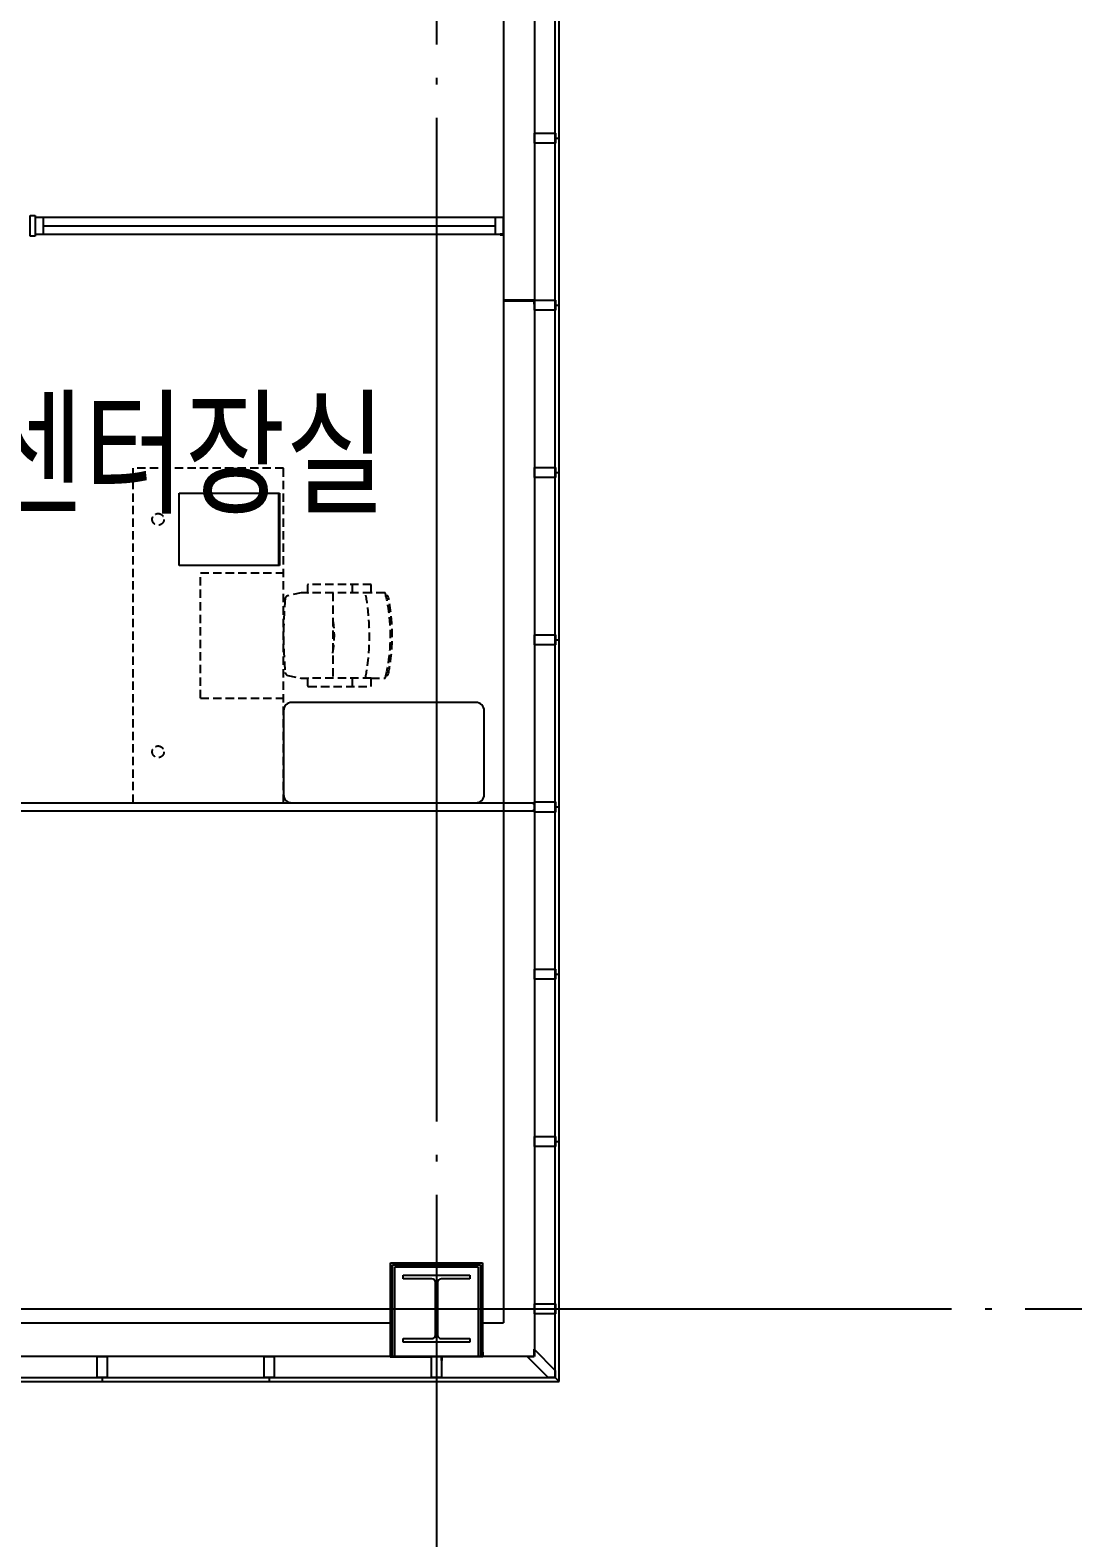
# Model space of a CAD drawing. Header units: millimetres. Extents: x -168200 to 672800, y -7409 to 118800.
# Drawn here: x 278270 to 284505, y 41530 to 50545 of the extents above; entities that cross this region are included whole.
import ezdxf
from ezdxf.enums import TextEntityAlignment as Align

# ---------------------------------------------------------------- set-up
doc = ezdxf.new("R2010")
doc.units = ezdxf.units.MM
doc.header["$LTSCALE"] = 200
for name, pattern in [('CEN-GAUN', [32.2, 30, -1, 0.2, -1]), ('HIDDEN', [0.375, 0.25, -0.125]), ('HIDDENX2', [0.75, 0.5, -0.25])]:
    doc.linetypes.add(name, pattern=pattern)
for name, color, linetype in [('1 BA', 9, 'Continuous'), ('1 CEN', 15, 'CEN-GAUN'), ('1 FUR', 8, 'HIDDEN'), ('1 RM', 8, 'Continuous')]:
    doc.layers.add(name, color=color, linetype=linetype)
doc.styles.add('스타일1', font='malgun.ttf')

msp = doc.modelspace()

# ---------------------------------------------------------------- linework, layer by layer
at = {"layer": '1 BA'}
for p, q in [((281100, 62930), (281100, 42815)), ((281285, 49870), (281285, 49930)), ((281285, 49930), (281411, 49930)), ((281411, 49870), (281285, 49870)), ((281411, 49930), (281411, 49870)), ((281411, 49900), (281435, 49900)), ((278270, 49437.5), (278300, 49437.5)), ((278270, 49312.5), (278270, 49437.5)), ((278300, 49437.5), (278300, 49312.5)), ((278300, 49425), (278300, 49325)), ((281100, 49425), (278300, 49425)), ((278300, 49425), (278300, 49325)), ((278350, 49425), (278300, 49425)), ((278350, 49325), (278350, 49425)), ((281050, 49425), (281050, 49325)), ((281100, 49425), (281050, 49425)), ((281100, 49325), (281100, 49425)), ((281100, 49325), (281100, 49425)), ((278300, 49312.5), (278270, 49312.5)), ((278300, 49325), (281100, 49325)), ((278300, 49325), (278350, 49325)), ((278350, 49375), (281050, 49375)), ((281050, 49325), (281100, 49325)), ((281080, 49325), (281080, 49322)), ((281103, 49325), (281080, 49325)), ((281080, 49325), (281080, 49325)), ((281080, 49322), (281100, 49322)), ((281100, 49322), (281100, 48927)), ((281103, 48930), (281103, 49325)), ((281100, 48927), (281282, 48927)), ((281285, 48930), (281103, 48930)), ((281282, 48927), (281282, 48907)), ((281282, 48907), (281285, 48907)), ((281285, 48870), (281285, 48930)), ((281285, 48930), (281411, 48930)), ((281285, 48907), (281285, 48930)), ((281411, 48870), (281285, 48870)), ((281411, 48930), (281411, 48870)), ((281411, 48900), (281435, 48900)), ((281285, 47870), (281285, 47930)), ((281285, 47930), (281411, 47930)), ((281411, 47870), (281285, 47870)), ((281411, 47930), (281411, 47870)), ((281411, 47900), (281435, 47900)), ((281285, 46870), (281285, 46930)), ((281285, 46930), (281411, 46930)), ((281411, 46930), (281411, 46870)), ((281411, 46900), (281435, 46900)), ((281411, 46870), (281285, 46870)), ((270300, 45925), (281284.4, 45925)), ((281284.4, 45925), (281284.4, 45875)), ((281285, 45870), (281285, 45930)), ((281285, 45930), (281411, 45930)), ((281411, 45930), (281411, 45870)), ((281411, 45900), (281435, 45900)), ((281284.4, 45875), (270300, 45875)), ((281411, 45870), (281285, 45870)), ((281285, 44870), (281285, 44930)), ((281285, 44930), (281411, 44930)), ((281411, 44930), (281411, 44870)), ((281411, 44900), (281435, 44900)), ((281411, 44870), (281285, 44870)), ((281285, 43870), (281285, 43930)), ((281285, 43930), (281411, 43930)), ((281411, 43930), (281411, 43870)), ((281411, 43870), (281285, 43870)), ((281411, 43900), (281435, 43900)), ((280425, 42615), (280425, 43175)), ((280425, 43175), (280975, 43175)), ((280437.5, 42615), (280437.5, 43162.5)), ((280437.5, 43162.5), (280962.5, 43162.5)), ((280450, 42615), (280450, 43150)), ((280450, 43150), (280950, 43150)), ((280500, 43079), (280500, 43100)), ((280500, 43100), (280900, 43100)), ((280900, 43100), (280900, 43079)), ((280950, 43150), (280950, 42615)), ((280962.5, 43162.5), (280962.5, 42615)), ((280975, 43175), (280975, 42625)), ((280671.5, 43079), (280500, 43079)), ((280693.5, 42743), (280693.5, 43057)), ((280706.5, 43057), (280706.5, 42743)), ((280900, 43079), (280728.5, 43079)), ((281285, 42870), (281285, 42930)), ((281285, 42930), (281411, 42930)), ((281411, 42930), (281411, 42870)), ((281411, 42870), (281285, 42870)), ((281411, 42900), (281435, 42900)), ((277198.8, 42815), (280425, 42815)), ((280975, 42815), (281100, 42815)), ((280500, 42700), (280500, 42721)), ((280500, 42721), (280671.5, 42721)), ((280900, 42700), (280500, 42700)), ((280728.5, 42721), (280900, 42721)), ((280900, 42721), (280900, 42700)), ((281284.4, 42615), (281284.4, 42657.4)), ((281284.4, 42657.4), (281410.4, 42531.4)), ((278670, 42615), (278730, 42615)), ((278670, 42489), (278670, 42615)), ((278730, 42615), (278730, 42489)), ((279670, 42615), (279730, 42615)), ((279670, 42489), (279670, 42615)), ((279730, 42615), (279730, 42489)), ((280425, 42640), (280423, 42640)), ((280423, 42640), (280423, 42613)), ((280423, 42613), (280668, 42613)), ((280425, 42615), (280425, 42640)), ((280670, 42615), (280425, 42615)), ((280668, 42613), (280668, 42590)), ((280668, 42590), (280670, 42590)), ((280670, 42590), (280670, 42615)), ((280670, 42615), (280730, 42615)), ((280670, 42489), (280670, 42615)), ((280730, 42590), (280730, 42615)), ((280730, 42615), (280975, 42615)), ((280730, 42615), (280730, 42489)), ((280732, 42590), (280730, 42590)), ((280977, 42613), (280732, 42613)), ((280732, 42613), (280732, 42590)), ((280975, 42615), (280975, 42640)), ((280975, 42640), (280977, 42640)), ((280977, 42640), (280977, 42613)), ((281241.9, 42615), (281284.4, 42615)), ((281367.9, 42489), (281241.9, 42615)), ((278730, 42489), (278670, 42489)), ((278700, 42489), (278700, 42465)), ((279730, 42489), (279670, 42489)), ((279700, 42489), (279700, 42465)), ((280730, 42489), (280670, 42489)), ((280700, 42489), (280700, 42465)), ((281410.4, 42489), (281367.9, 42489)), ((281410.4, 42531.4), (281410.4, 42489)), ((281410.4, 42489), (281434.4, 42465))]:
    msp.add_line(p, q, dxfattribs=at)
at = {"layer": '1 BA', "linetype": 'Continuous'}
for p, q in [((281285, 62930), (281285, 42615)), ((281284.4, 42615), (277198.8, 42615))]:
    msp.add_line(p, q, dxfattribs=at)
at = {"layer": '1 BA', "linetype": 'Continuous', "ltscale": 2}
for p, q in [((281410.4, 42489), (281410.4, 62930)), ((281434.4, 42465), (281434.4, 62900)), ((277198.8, 42489), (281410.4, 42489)), ((277227.6, 42465), (281434.4, 42465))]:
    msp.add_line(p, q, dxfattribs=at)
at = {"layer": '1 BA', "ltscale": 253}
for p, q in [((281282.8, 45923.4), (270301.6, 45923.4)), ((281282.8, 45915), (281282.8, 45923.4)), ((281284.4, 45915), (281282.8, 45915)), ((270301.6, 45876.6), (281282.8, 45876.6)), ((281282.8, 45876.6), (281282.8, 45885)), ((281282.8, 45885), (281284.4, 45885))]:
    msp.add_line(p, q, dxfattribs=at)
at = {"layer": '1 BA'}
for centre, start, end in [((280671.5, 43057), 0, 90), ((280728.5, 43057), 90, 180), ((280671.5, 42743), 270, 0), ((280728.5, 42743), 180, 270)]:
    msp.add_arc(centre, 22, start, end, dxfattribs=at)
at = {"layer": '1 CEN'}
for p, q in [((280700, 95100), (280700, 32900)), ((200500, 42900), (285700, 42900))]:
    msp.add_line(p, q, dxfattribs=at)
at = {"layer": '1 FUR'}
for p, q in [((278885, 47925), (278885, 45925)), ((279785, 47925), (278885, 47925)), ((279785, 45925), (279785, 47925)), ((279289, 46550), (279289, 47300)), ((279289, 47300), (279785, 47300)), ((279891, 47180.1), (279810.4, 47162.8)), ((279934, 47180.1), (279891, 47180.1)), ((279928.9, 47225.1), (279929, 47185.1)), ((280308.9, 47230.3), (279933.9, 47230.1)), ((280309, 47180.3), (279934, 47180.1)), ((280079, 47180.2), (280079.2, 46670.2)), ((280194.9, 47230.2), (280195, 47180.2)), ((280309, 47180.3), (280308.9, 47230.3)), ((280389.9, 47180.3), (280309, 47180.3)), ((280406.8, 47162.2), (280397.6, 47163.5)), ((279810.7, 46687.2), (279891.2, 46670.1)), ((279891.2, 46670.1), (279934.2, 46670.1)), ((279929.2, 46665.1), (279929.2, 46625.1)), ((280309.2, 46670.3), (279934.2, 46670.1)), ((279934.2, 46620.1), (280309.2, 46620.3)), ((280195.2, 46670.2), (280195.2, 46620.2)), ((280309.2, 46620.3), (280309.2, 46670.3)), ((280309.2, 46670.3), (280390.1, 46670.3)), ((280397.8, 46687.2), (280407, 46688.4)), ((279289, 46550), (279785, 46550)), ((278885, 45925), (279785, 45925))]:
    msp.add_line(p, q, dxfattribs=at)
at = {"layer": '1 FUR', "linetype": 'HIDDENX2', "ltscale": 10}
for p, q in [((279161.6, 47343.6), (279161.6, 47775.6)), ((279161.6, 47775.6), (279761.6, 47775.6)), ((279756.6, 47343.6), (279756.6, 47775.6)), ((279761.6, 47775.6), (279761.6, 47343.6)), ((279761.6, 47343.6), (279161.6, 47343.6))]:
    msp.add_line(p, q, dxfattribs=at)
at = {"layer": '1 FUR', "linetype": 'ByBlock', "ltscale": 300}
for p, q in [((280935, 46525), (279835, 46525)), ((279785, 46475), (279785, 45975)), ((280985, 45975), (280985, 46475)), ((279835, 45925), (280935, 45925))]:
    msp.add_line(p, q, dxfattribs=at)
at = {"layer": '1 FUR'}
for centre in [(279035, 47620), (279035, 46230)]:
    msp.add_circle(centre, 35, dxfattribs=at)
for centre, radius, start, end in [((279814.6, 47143.3), 20, 102.0869, 174.96191), ((279933.9, 47225.1), 5, 90.0279, 180.02804), ((279934, 47185.1), 5, 180.0279, 270.02805), ((278932.4, 46924.6), 1366.7, 349.27455, 10.78142), ((280389.9, 47175.3), 5, 12.85528, 90.0281), ((280118.4, 47108.3), 284.6, 11.18341, 13.85572), ((279374.8, 46924.8), 1050.3, 346.92193, 13.134), ((280406.1, 47157.3), 5, 11.78646, 82.17762), ((279292.1, 46924.8), 1143, 348.26832, 11.78762), ((282276.5, 46926.2), 2491.4, 174.96191, 185.09403), ((279532.8, 46924.9), 556.2, 349.1473, 10.90864), ((279814.8, 46706.8), 20, 185.09412, 257.96888), ((279934.2, 46665.1), 5, 90.02812, 180.02782), ((279934.2, 46625.1), 5, 180.02812, 270.02782), ((280390.1, 46675.3), 5, 270.03035, 347.19809), ((280118.6, 46742.1), 284.6, 346.2001, 348.8727), ((280406.3, 46693.4), 5, 277.87836, 348.26912)]:
    msp.add_arc(centre, radius, start, end, dxfattribs=at)
at = {"layer": '1 FUR', "linetype": 'ByBlock', "ltscale": 300}
for centre, start, end in [((279835, 46475), 90, 180), ((280935, 46475), 0, 90), ((279835, 45975), 180, 270), ((280935, 45975), 270, 0)]:
    msp.add_arc(centre, 50, start, end, dxfattribs=at)

# ---------------------------------------------------------------- texts
at = {"layer": '1 RM', "style": '스타일1', "width": 0.8}
msp.add_text('센터장실', height=600, dxfattribs=at).set_placement((279194.9, 48024.4), align=Align.MIDDLE)

doc.saveas('drawing.dxf')
